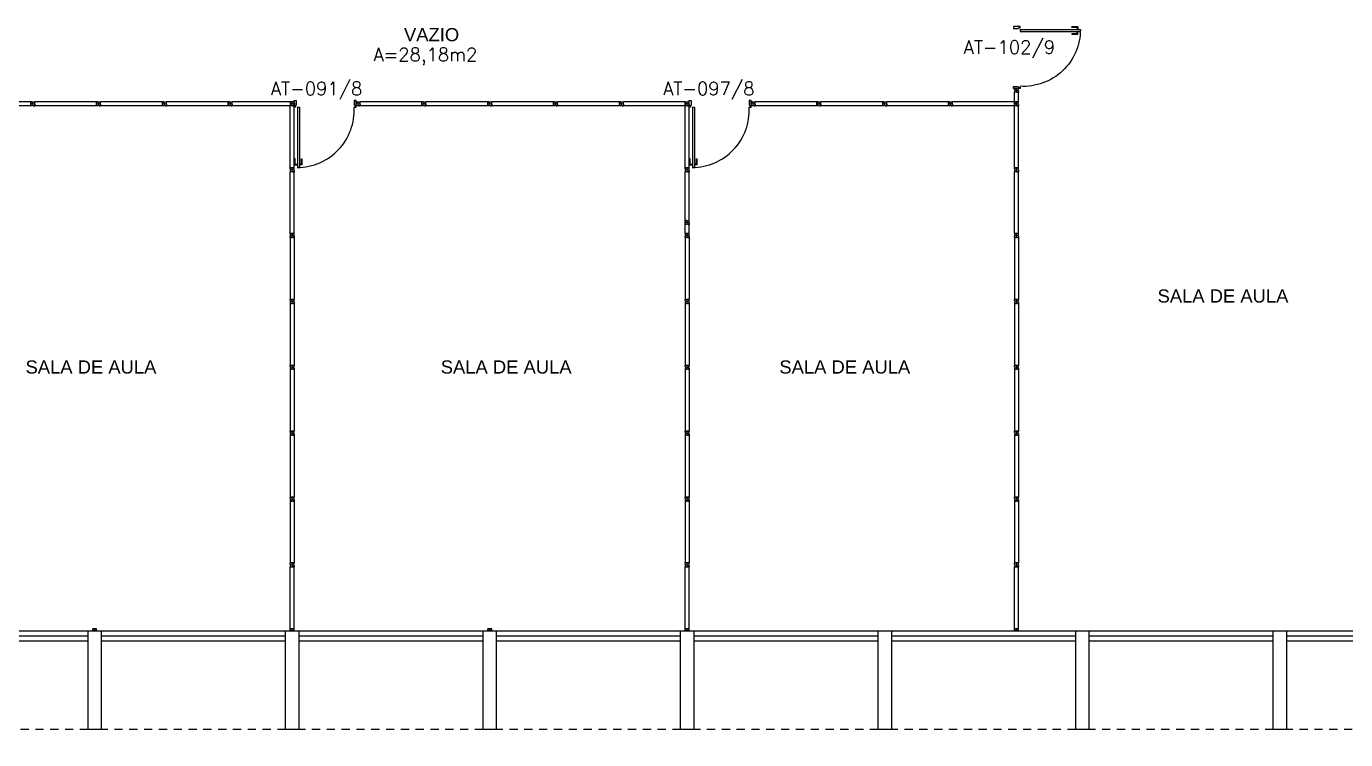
# Model space of a CAD drawing. Header units: millimetres. Extents: x 2860 to 3104, y 1039 to 1134.
# Drawn here: x 2959.17 to 2979.21, y 1050.52 to 1061.35 of the extents above; entities that cross this region are included whole.
import ezdxf
from ezdxf.enums import TextEntityAlignment as Align

# ---------------------------------------------------------------- set-up
doc = ezdxf.new("R2010")
doc.units = ezdxf.units.MM
doc.linetypes.add('HIDDEN2', pattern=[0.1875, 0.125, -0.0625])
for name, color, linetype in [('DIV', 2, 'Continuous'), ('ESQ', 2, 'Continuous'), ('ESTR', 3, 'Continuous'), ('PROJ', 1, 'HIDDEN2'), ('TEXTO', 2, 'Continuous'), ('TEXTO-CENTRO-CUSTO', 2, 'Continuous'), ('TEXTO-ENDEREÇO', 2, 'Continuous'), ('ÁREA', 2, 'Continuous')]:
    doc.layers.add(name, color=color, linetype=linetype)
doc.styles.add('1', font='romans.shx')
doc.styles.get("Standard").update_dxf_attribs({"font": 'arial.ttf'})
doc.styles.add('UNB-100', font='simplex.shx', dxfattribs={"height": 0.2})
doc.styles.add('UNB-100-1', font='simplex.shx', dxfattribs={"height": 0.2})
doc.dimstyles.new('1-600', dxfattribs={"dimtxt": 1.1, "dimasz": 2.5, "dimexe": 2, "dimexo": 4, "dimgap": 0.2, "dimtad": 1, "dimdec": 0, "dimzin": 4, "dimdsep": 46, "dimlunit": 6, "dimtxsty": '1', "dimblk1": 'NONE', "dimblk2": 'NONE', "dimsah": 1, "dimcen": 0, "dimclrd": 2, "dimclre": 2, "dimclrt": 2, "dimadec": 0, "dimazin": 0, "dimtfac": 1, "dimtdec": 0, "dimtmove": 2, "dimatfit": 3, "dimldrblk": 'NONE', "dimfxl": 1, "dimtolj": 1, "dimtzin": 0, "dimarcsym": 0})

# ---------------------------------------------------------------- blocks, each defined once
blk = doc.blocks.new('MTINI-TTS')
for p, q in [((-0.03, 0.008), (-0.03, 0.03)), ((0.03, 0.03), (-0.03, 0.03)), ((-0.03, 0.008), (-0.02, 0.008)), ((-0.009, 0.03), (-0.027, 0.03)), ((-0.02, 0.008), (-0.02, 0)), ((-0.001, 0), (-0.02, 0)), ((-0.006, 0.02), (-0.006, 0.03)), ((-0.006, 0.023), (-0.006, 0.027)), ((-0.006, 0.02), (0.006, 0.02)), ((0.005, 0.03), (-0.005, 0.03)), ((0.005, 0), (-0.005, 0)), ((0.004, 0.02), (-0.004, 0.02)), ((0.02, 0), (-0.001, 0)), ((0, -0.005), (0, 0.005)), ((0.006, 0.02), (0.006, 0.03)), ((0.006, 0.023), (0.006, 0.027)), ((0.009, 0.03), (0.027, 0.03)), ((0.03, 0.008), (0.02, 0.008)), ((0.02, 0), (0.02, 0.008)), ((0.03, 0.008), (0.03, 0.03))]:
    blk.add_line(p, q)
blk = doc.blocks.new('DIVMT-TTS')
for p, q in [((-0.03, 0.03), (-0.03, 0.006)), ((-0.008, 0.03), (-0.03, 0.03)), ((-0.0185, 0.006), (-0.03, 0.006)), ((-0.0185, -0.006), (-0.0185, 0.006)), ((-0.008, 0.03), (-0.008, 0.02)), ((-0.008, 0.02), (0.008, 0.02)), ((-0.0051, 0), (0.0051, 0)), ((0.0051, 0), (-0.0051, 0)), ((-0.0051, 0), (0.0051, 0)), ((0, -0.0051), (0, 0.0051)), ((0, 0.0051), (0, -0.0051)), ((0.008, 0.03), (0.008, 0.02)), ((0.008, 0.03), (0.03, 0.03)), ((0.0205, 0.006), (0.03, 0.006)), ((0.0205, -0.006), (0.0205, 0.006)), ((0.0205, 0.006), (0.0205, -0.006)), ((0.0205, 0.006), (0.03, 0.006)), ((0.97, 0.03), (0.03, 0.03)), ((0.03, 0.006), (0.03, 0.03)), ((0.03, -0.03), (0.03, 0.03)), ((0.03, -0.005), (0.03, 0.005)), ((0.97, -0.03), (0.97, 0.03)), ((0.97, 0.03), (0.97, 0.009)), ((0.97, 0.009), (0.97, 0.027)), ((0.9795, 0.006), (0.97, 0.006)), ((0.97, -0.005), (0.97, 0.005)), ((0.9795, 0.006), (0.9795, -0.006)), ((1.0051, 0), (0.9949, 0)), ((1, 0.0051), (1, -0.0051)), ((-0.0185, -0.006), (-0.03, -0.006)), ((-0.03, -0.03), (-0.03, -0.006)), ((-0.008, -0.03), (-0.03, -0.03)), ((-0.008, -0.03), (-0.008, -0.02)), ((-0.008, -0.02), (0.008, -0.02)), ((0.008, -0.03), (0.008, -0.02)), ((0.008, -0.03), (0.03, -0.03)), ((0.0205, -0.006), (0.03, -0.006)), ((0.0205, -0.006), (0.03, -0.006)), ((0.03, -0.006), (0.03, -0.03)), ((0.97, -0.03), (0.03, -0.03)), ((0.9795, -0.006), (0.97, -0.006)), ((0.97, -0.009), (0.97, -0.027))]:
    blk.add_line(p, q)
blk = doc.blocks.new('DIV-TTS')
for p, q in [((-0.0051, 0), (0.0051, 0)), ((0, -0.0051), (0, 0.0051)), ((0.0205, 0.006), (0.03, 0.006)), ((0.0205, -0.006), (0.0205, 0.006)), ((0.03, 0.03), (0.97, 0.03)), ((0.03, 0.03), (0.03, -0.03)), ((0.03, 0.009), (0.03, 0.027)), ((0.03, 0.005), (0.03, -0.005)), ((0.97, 0.03), (0.97, -0.03)), ((0.9795, 0.006), (0.97, 0.006)), ((0.97, 0.005), (0.97, -0.005)), ((0.9795, -0.006), (0.9795, 0.006)), ((1.0051, 0), (0.9949, 0)), ((0.9949, 0), (1.0051, 0)), ((1, -0.0051), (1, 0.0051)), ((0.0205, -0.006), (0.03, -0.006)), ((0.03, -0.03), (0.03, -0.009)), ((0.03, -0.009), (0.03, -0.027)), ((0.03, -0.03), (0.97, -0.03)), ((0.9795, -0.006), (0.97, -0.006))]:
    blk.add_line(p, q)
blk = doc.blocks.new('MTT-TTS')
for p, q in [((-0.008, 0.03), (-0.03, 0.03)), ((-0.03, 0.03), (-0.03, 0.006)), ((-0.0185, 0.006), (-0.03, 0.006)), ((-0.0185, -0.006), (-0.0185, 0.006)), ((-0.008, 0.03), (-0.008, 0.02)), ((-0.008, 0.02), (0.008, 0.02)), ((-0.0051, 0), (0.0051, 0)), ((0, -0.0051), (0, 0.0051)), ((0.008, 0.03), (0.03, 0.03)), ((0.008, 0.03), (0.008, 0.02)), ((0.0205, -0.006), (0.0205, 0.006)), ((0.0205, 0.006), (0.03, 0.006)), ((0.03, 0.006), (0.03, 0.03)), ((-0.03, -0.03), (-0.03, -0.006)), ((-0.0185, -0.006), (-0.03, -0.006)), ((-0.008, -0.03), (-0.03, -0.03)), ((-0.008, -0.02), (0.008, -0.02)), ((-0.008, -0.03), (-0.008, -0.02)), ((0.008, -0.03), (0.008, -0.02)), ((0.008, -0.03), (0.03, -0.03)), ((0.0205, -0.006), (0.03, -0.006)), ((0.03, -0.006), (0.03, -0.03))]:
    blk.add_line(p, q)
blk = doc.blocks.new('*D71')
at = {"layer": 'DEFPOINTS', "color": 0, "transparency": 16777216}
for p in [(2912.108, 1050.674), (3053.108, 1050.674), (3053.108, 1044.174)]:
    blk.add_point(p, dxfattribs=at)
at = {"layer": 'TEXTO-CENTRO-CUSTO', "color": 2, "lineweight": -2, "transparency": 16777216}
for p, q in [((2912.108, 1046.674), (2912.108, 1042.174)), ((3053.108, 1046.674), (3053.108, 1042.174)), ((2912.108, 1044.174), (3053.108, 1044.174))]:
    blk.add_line(p, q, dxfattribs=at)
at = {"layer": 'TEXTO-CENTRO-CUSTO', "color": 2, "transparency": 16777216, "insert": (2982.608, 1045.107), "char_height": 1.1, "attachment_point": 5, "style": '1'}
blk.add_mtext('\\A1;Biologia', dxfattribs=at)
blk = doc.blocks.new('_NONE')
at = {"color": 0, "linetype": 'ByBlock'}
blk.add_circle((0, 0), 0.25, dxfattribs=at)
blk = doc.blocks.new('PDV2D-TTS')
at = {"layer": 'DIV'}
for p, q in [((0.03, 0.05), (0.06, 0.05)), ((0.03, 0.035), (0.03, 0.05)), ((0.03, -0.035), (0.03, 0.035)), ((0.06, 0.05), (0.06, -0.02)), ((0.941, 0.05), (0.941, -0.02)), ((0.971, 0.05), (0.941, 0.05)), ((0.971, 0.035), (0.971, 0.05)), ((0.971, -0.035), (0.971, 0.035)), ((0.03, -0.05), (0.03, -0.035)), ((0.05, -0.05), (0.03, -0.05)), ((0.05, -0.02), (0.06, -0.02)), ((0.05, -0.02), (0.05, -0.05)), ((0.079, -0.05), (0.109, -0.05)), ((0.079, -0.05), (0.079, -0.965)), ((0.109, -0.05), (0.109, -0.965)), ((0.951, -0.02), (0.941, -0.02)), ((0.951, -0.02), (0.951, -0.05)), ((0.951, -0.05), (0.971, -0.05)), ((0.971, -0.05), (0.971, -0.035)), ((0.109, -0.965), (0.079, -0.965))]:
    blk.add_line(p, q, dxfattribs=at)
at = {"layer": 'DIV', "color": 1}
for p, q in [((0.036, -0.925), (0.036, -0.835)), ((0.046, -0.835), (0.036, -0.835)), ((0.036, -0.925), (0.076, -0.925)), ((0.046, -0.915), (0.046, -0.835)), ((0.046, -0.915), (0.076, -0.915)), ((0.141, -0.915), (0.111, -0.915)), ((0.151, -0.925), (0.111, -0.925)), ((0.141, -0.915), (0.141, -0.835)), ((0.141, -0.835), (0.151, -0.835)), ((0.151, -0.925), (0.151, -0.835))]:
    blk.add_line(p, q, dxfattribs=at)
blk.add_arc((0.076, -0.1), 0.865, 270, 3.3214, dxfattribs=at)

msp = doc.modelspace()

# ---------------------------------------------------------------- linework, layer by layer
at = {"layer": 'DIV'}
for p, q in [((2974.178, 1060.409), (2974.202, 1060.409)), ((2974.178, 1060.387), (2974.178, 1060.409)), ((2974.178, 1060.387), (2974.188, 1060.387)), ((2974.178, 1060.371), (2974.188, 1060.371)), ((2974.178, 1060.371), (2974.178, 1060.349)), ((2974.178, 1060.204), (2974.178, 1060.349)), ((2974.202, 1060.349), (2974.178, 1060.349)), ((2974.238, 1060.349), (2974.178, 1060.349)), ((2974.188, 1060.387), (2974.188, 1060.371)), ((2974.202, 1060.397), (2974.202, 1060.409)), ((2974.214, 1060.397), (2974.202, 1060.397)), ((2974.202, 1060.358), (2974.202, 1060.349)), ((2974.214, 1060.358), (2974.202, 1060.358)), ((2974.202, 1060.358), (2974.214, 1060.358)), ((2974.202, 1060.358), (2974.202, 1060.349)), ((2974.213, 1060.379), (2974.203, 1060.379)), ((2974.203, 1060.379), (2974.213, 1060.379)), ((2974.213, 1060.349), (2974.203, 1060.349)), ((2974.208, 1060.384), (2974.208, 1060.374)), ((2974.208, 1060.374), (2974.208, 1060.384)), ((2974.208, 1060.384), (2974.208, 1060.374)), ((2974.214, 1060.397), (2974.214, 1060.409)), ((2974.238, 1060.409), (2974.214, 1060.409)), ((2974.214, 1060.358), (2974.214, 1060.349)), ((2974.214, 1060.358), (2974.214, 1060.349)), ((2974.214, 1060.349), (2974.238, 1060.349)), ((2974.238, 1060.387), (2974.228, 1060.387)), ((2974.228, 1060.387), (2974.228, 1060.371)), ((2974.238, 1060.371), (2974.228, 1060.371)), ((2974.238, 1060.387), (2974.238, 1060.409)), ((2974.238, 1060.371), (2974.238, 1060.349)), ((2974.238, 1060.204), (2974.238, 1060.349)), ((2974.238, 1060.204), (2974.178, 1060.204)), ((2974.178, 1060.204), (2974.199, 1060.204)), ((2974.199, 1060.204), (2974.181, 1060.204)), ((2974.202, 1060.194), (2974.202, 1060.204)), ((2974.202, 1060.194), (2974.214, 1060.194)), ((2974.213, 1060.204), (2974.203, 1060.204)), ((2974.203, 1060.174), (2974.213, 1060.174)), ((2974.208, 1060.169), (2974.208, 1060.179)), ((2974.214, 1060.194), (2974.214, 1060.204)), ((2974.217, 1060.204), (2974.235, 1060.204))]:
    msp.add_line(p, q, dxfattribs=at)
at = {"layer": 'ESQ', "color": 1}
for p, q in [((2957.308, 1052.174), (2960.108, 1052.174)), ((2960.308, 1052.174), (2963.108, 1052.174)), ((2963.308, 1052.174), (2966.108, 1052.174)), ((2966.308, 1052.174), (2969.108, 1052.174)), ((2969.308, 1052.174), (2972.108, 1052.174)), ((2972.308, 1052.174), (2975.108, 1052.174)), ((2975.308, 1052.174), (2978.108, 1052.174)), ((2978.308, 1052.174), (2981.108, 1052.174)), ((2957.308, 1052.099), (2960.108, 1052.099)), ((2957.308, 1052.024), (2960.108, 1052.024)), ((2960.308, 1052.099), (2963.108, 1052.099)), ((2960.308, 1052.024), (2963.108, 1052.024)), ((2963.308, 1052.099), (2966.108, 1052.099)), ((2963.308, 1052.024), (2966.108, 1052.024)), ((2966.308, 1052.099), (2969.108, 1052.099)), ((2966.308, 1052.024), (2969.108, 1052.024)), ((2969.308, 1052.099), (2972.108, 1052.099)), ((2969.308, 1052.024), (2972.108, 1052.024)), ((2972.308, 1052.099), (2975.108, 1052.099)), ((2972.308, 1052.024), (2975.108, 1052.024)), ((2975.308, 1052.099), (2978.108, 1052.099)), ((2975.308, 1052.024), (2978.108, 1052.024)), ((2978.308, 1052.099), (2981.108, 1052.099)), ((2978.308, 1052.024), (2981.108, 1052.024))]:
    msp.add_line(p, q, dxfattribs=at)
at = {"layer": 'ESTR'}
for points in [[(2960.308, 1052.174), (2960.308, 1050.674), (2960.108, 1050.674), (2960.108, 1052.174)], [(2963.308, 1052.174), (2963.308, 1050.674), (2963.108, 1050.674), (2963.108, 1052.174)], [(2966.308, 1052.174), (2966.308, 1050.674), (2966.108, 1050.674), (2966.108, 1052.174)], [(2969.308, 1052.174), (2969.308, 1050.674), (2969.108, 1050.674), (2969.108, 1052.174)], [(2972.308, 1052.174), (2972.308, 1050.674), (2972.108, 1050.674), (2972.108, 1052.174)], [(2975.308, 1052.174), (2975.308, 1050.674), (2975.108, 1050.674), (2975.108, 1052.174)], [(2978.308, 1052.174), (2978.308, 1050.674), (2978.108, 1050.674), (2978.108, 1052.174)]]:
    msp.add_lwpolyline(points, close=True, dxfattribs=at)
at = {"layer": 'PROJ'}
for p, q in [((2960.108, 1050.674), (2957.308, 1050.674)), ((2963.108, 1050.674), (2960.308, 1050.674)), ((2966.108, 1050.674), (2963.308, 1050.674)), ((2969.108, 1050.674), (2966.308, 1050.674)), ((2972.108, 1050.674), (2969.308, 1050.674)), ((2975.108, 1050.674), (2972.308, 1050.674)), ((2978.108, 1050.674), (2975.308, 1050.674)), ((2981.108, 1050.674), (2978.308, 1050.674))]:
    msp.add_line(p, q, dxfattribs=at)

# ---------------------------------------------------------------- block references
at = {"layer": 'DIV', "xscale": -1, "rotation": 90}
for name, p in [('PDV2D-TTS', (2974.214, 1061.38)), ('DIVMT-TTS', (2963.208, 1060.174)), ('DIVMT-TTS', (2969.208, 1060.174)), ('DIVMT-TTS', (2974.208, 1060.174)), ('DIVMT-TTS', (2963.208, 1059.174)), ('DIVMT-TTS', (2969.208, 1059.174)), ('DIVMT-TTS', (2974.208, 1059.174))]:
    msp.add_blockref(name, p, dxfattribs=at)
at = {"layer": 'DIV'}
for name, p in [('DIVMT-TTS', (2958.268, 1060.174)), ('DIVMT-TTS', (2959.268, 1060.174)), ('DIVMT-TTS', (2960.268, 1060.174)), ('DIVMT-TTS', (2961.268, 1060.174)), ('DIVMT-TTS', (2962.268, 1060.174)), ('PDV2D-TTS', (2963.208, 1060.174)), ('DIVMT-TTS', (2964.208, 1060.174)), ('DIVMT-TTS', (2965.208, 1060.174)), ('DIVMT-TTS', (2966.208, 1060.174)), ('DIVMT-TTS', (2967.208, 1060.174)), ('DIVMT-TTS', (2968.208, 1060.174)), ('PDV2D-TTS', (2969.208, 1060.174)), ('DIVMT-TTS', (2970.208, 1060.174)), ('DIVMT-TTS', (2971.208, 1060.174)), ('DIVMT-TTS', (2972.208, 1060.174)), ('DIVMT-TTS', (2973.208, 1060.174)), ('MTT-TTS', (2969.208, 1058.374)), ('MTT-TTS', (2963.208, 1058.174)), ('MTT-TTS', (2969.208, 1058.174)), ('MTT-TTS', (2974.208, 1058.174)), ('MTINI-TTS', (2960.208, 1052.174)), ('MTINI-TTS', (2963.208, 1052.174)), ('MTINI-TTS', (2966.208, 1052.174)), ('MTINI-TTS', (2969.208, 1052.174)), ('MTINI-TTS', (2974.208, 1052.174))]:
    msp.add_blockref(name, p, dxfattribs=at)
for name, p, rotation in [('DIVMT-TTS', (2963.208, 1057.174), 90), ('DIVMT-TTS', (2969.208, 1057.174), 90), ('DIVMT-TTS', (2974.208, 1057.174), 90), ('DIVMT-TTS', (2963.208, 1056.174), 90), ('DIVMT-TTS', (2969.208, 1056.174), 90), ('DIVMT-TTS', (2974.208, 1056.174), 90), ('DIVMT-TTS', (2963.208, 1055.174), 90), ('DIVMT-TTS', (2969.208, 1055.174), 90), ('DIVMT-TTS', (2974.208, 1055.174), 90), ('DIVMT-TTS', (2963.208, 1054.174), 90), ('DIVMT-TTS', (2969.208, 1054.174), 90), ('DIVMT-TTS', (2974.208, 1054.174), 90), ('DIVMT-TTS', (2963.208, 1053.174), 90.00000000000001), ('DIVMT-TTS', (2969.208, 1053.174), 90), ('DIVMT-TTS', (2974.208, 1053.174), 90), ('DIV-TTS', (2963.208, 1052.174), 90.00000000000001), ('DIV-TTS', (2969.208, 1052.174), 90), ('DIV-TTS', (2974.208, 1052.174), 90)]:
    msp.add_blockref(name, p, dxfattribs=dict(at, rotation=rotation))

# ---------------------------------------------------------------- texts
at = {"layer": 'TEXTO'}
for s, p in [('VAZIO', (2964.906, 1061.125)), ('SALA DE AULA', (2976.351, 1057.157)), ('SALA DE AULA', (2959.158, 1056.079)), ('SALA DE AULA', (2965.464, 1056.079)), ('SALA DE AULA', (2970.607, 1056.079))]:
    msp.add_text(s, height=0.2, dxfattribs=at).set_placement(p)
at = {"layer": 'TEXTO-ENDEREÇO', "style": 'UNB-100-1'}
for s, p in [('AT-102/9', (2973.407, 1060.934)), ('AT-091/8', (2962.885, 1060.306)), ('AT-097/8', (2968.842, 1060.306))]:
    msp.add_text(s, height=0.2, dxfattribs=at).set_placement(p)
at = {"layer": 'ÁREA', "style": 'UNB-100'}
msp.add_text('A=28,18m2', height=0.2, dxfattribs=at).set_placement((2965.231, 1060.823), align=Align.CENTER)

# ---------------------------------------------------------------- dimensions: what is measured, and where the dimension line sits
at = {"layer": 'TEXTO-CENTRO-CUSTO'}
dim = msp.add_aligned_dim(p1=(2912.108, 1050.674), p2=(3053.108, 1050.674), distance=-6.5, text='Biologia', dimstyle='1-600', dxfattribs=at)
dim.commit()
dim.dimension.update_dxf_attribs({"geometry": '*D71', "text_midpoint": (2982.608, 1045.107)})

doc.saveas('drawing.dxf')
